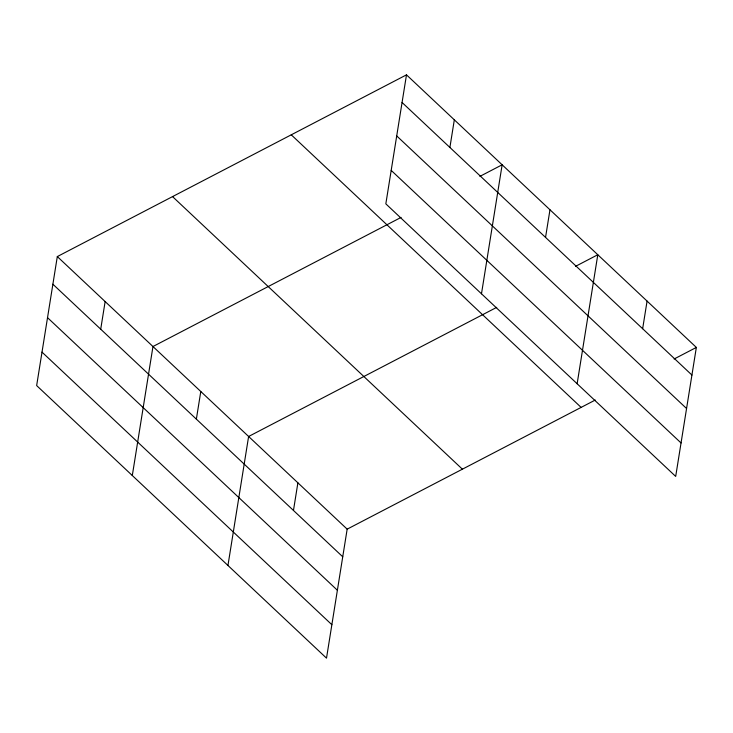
<?xml version="1.0" encoding="UTF-8"?>
<svg xmlns="http://www.w3.org/2000/svg" width="733" height="733" viewBox="0 0 733 733"><rect width="100%" height="100%" fill="white"/><g stroke="black" fill="none" stroke-linecap="round" stroke-linejoin="round"><path stroke-width="1.1" d="M406.494 74.848L385.833 203.847L675.689 476.423L696.35 347.424L406.494 74.848L57.311 256.577L36.65 385.576L326.506 658.152L347.167 529.153L595.269 400.035M100.714 329.19L105.14 301.556M132.306 475.525L152.968 346.526L401.07 217.408M196.362 419.139L200.787 391.504M227.954 565.473L248.615 436.483L496.717 307.356M293.466 510.452L297.891 482.818M449.897 147.452L454.323 119.818M481.48 293.796L502.142 164.797L479.904 176.369M545.544 237.41L549.97 209.775M577.137 383.744L597.798 254.745L575.561 266.326M642.649 328.723L647.074 301.089M674.113 358.996L696.35 347.424M402.069 102.483L691.925 375.058M396.709 135.926L686.564 408.51M391.193 170.395L681.049 442.97M291.267 134.817L581.122 407.392M172.539 196.609L462.395 469.184M57.311 256.577L347.167 529.153M52.886 284.212L342.742 556.787M47.526 317.664L337.382 590.239M42.01 352.124L331.866 624.708"/></g></svg>
